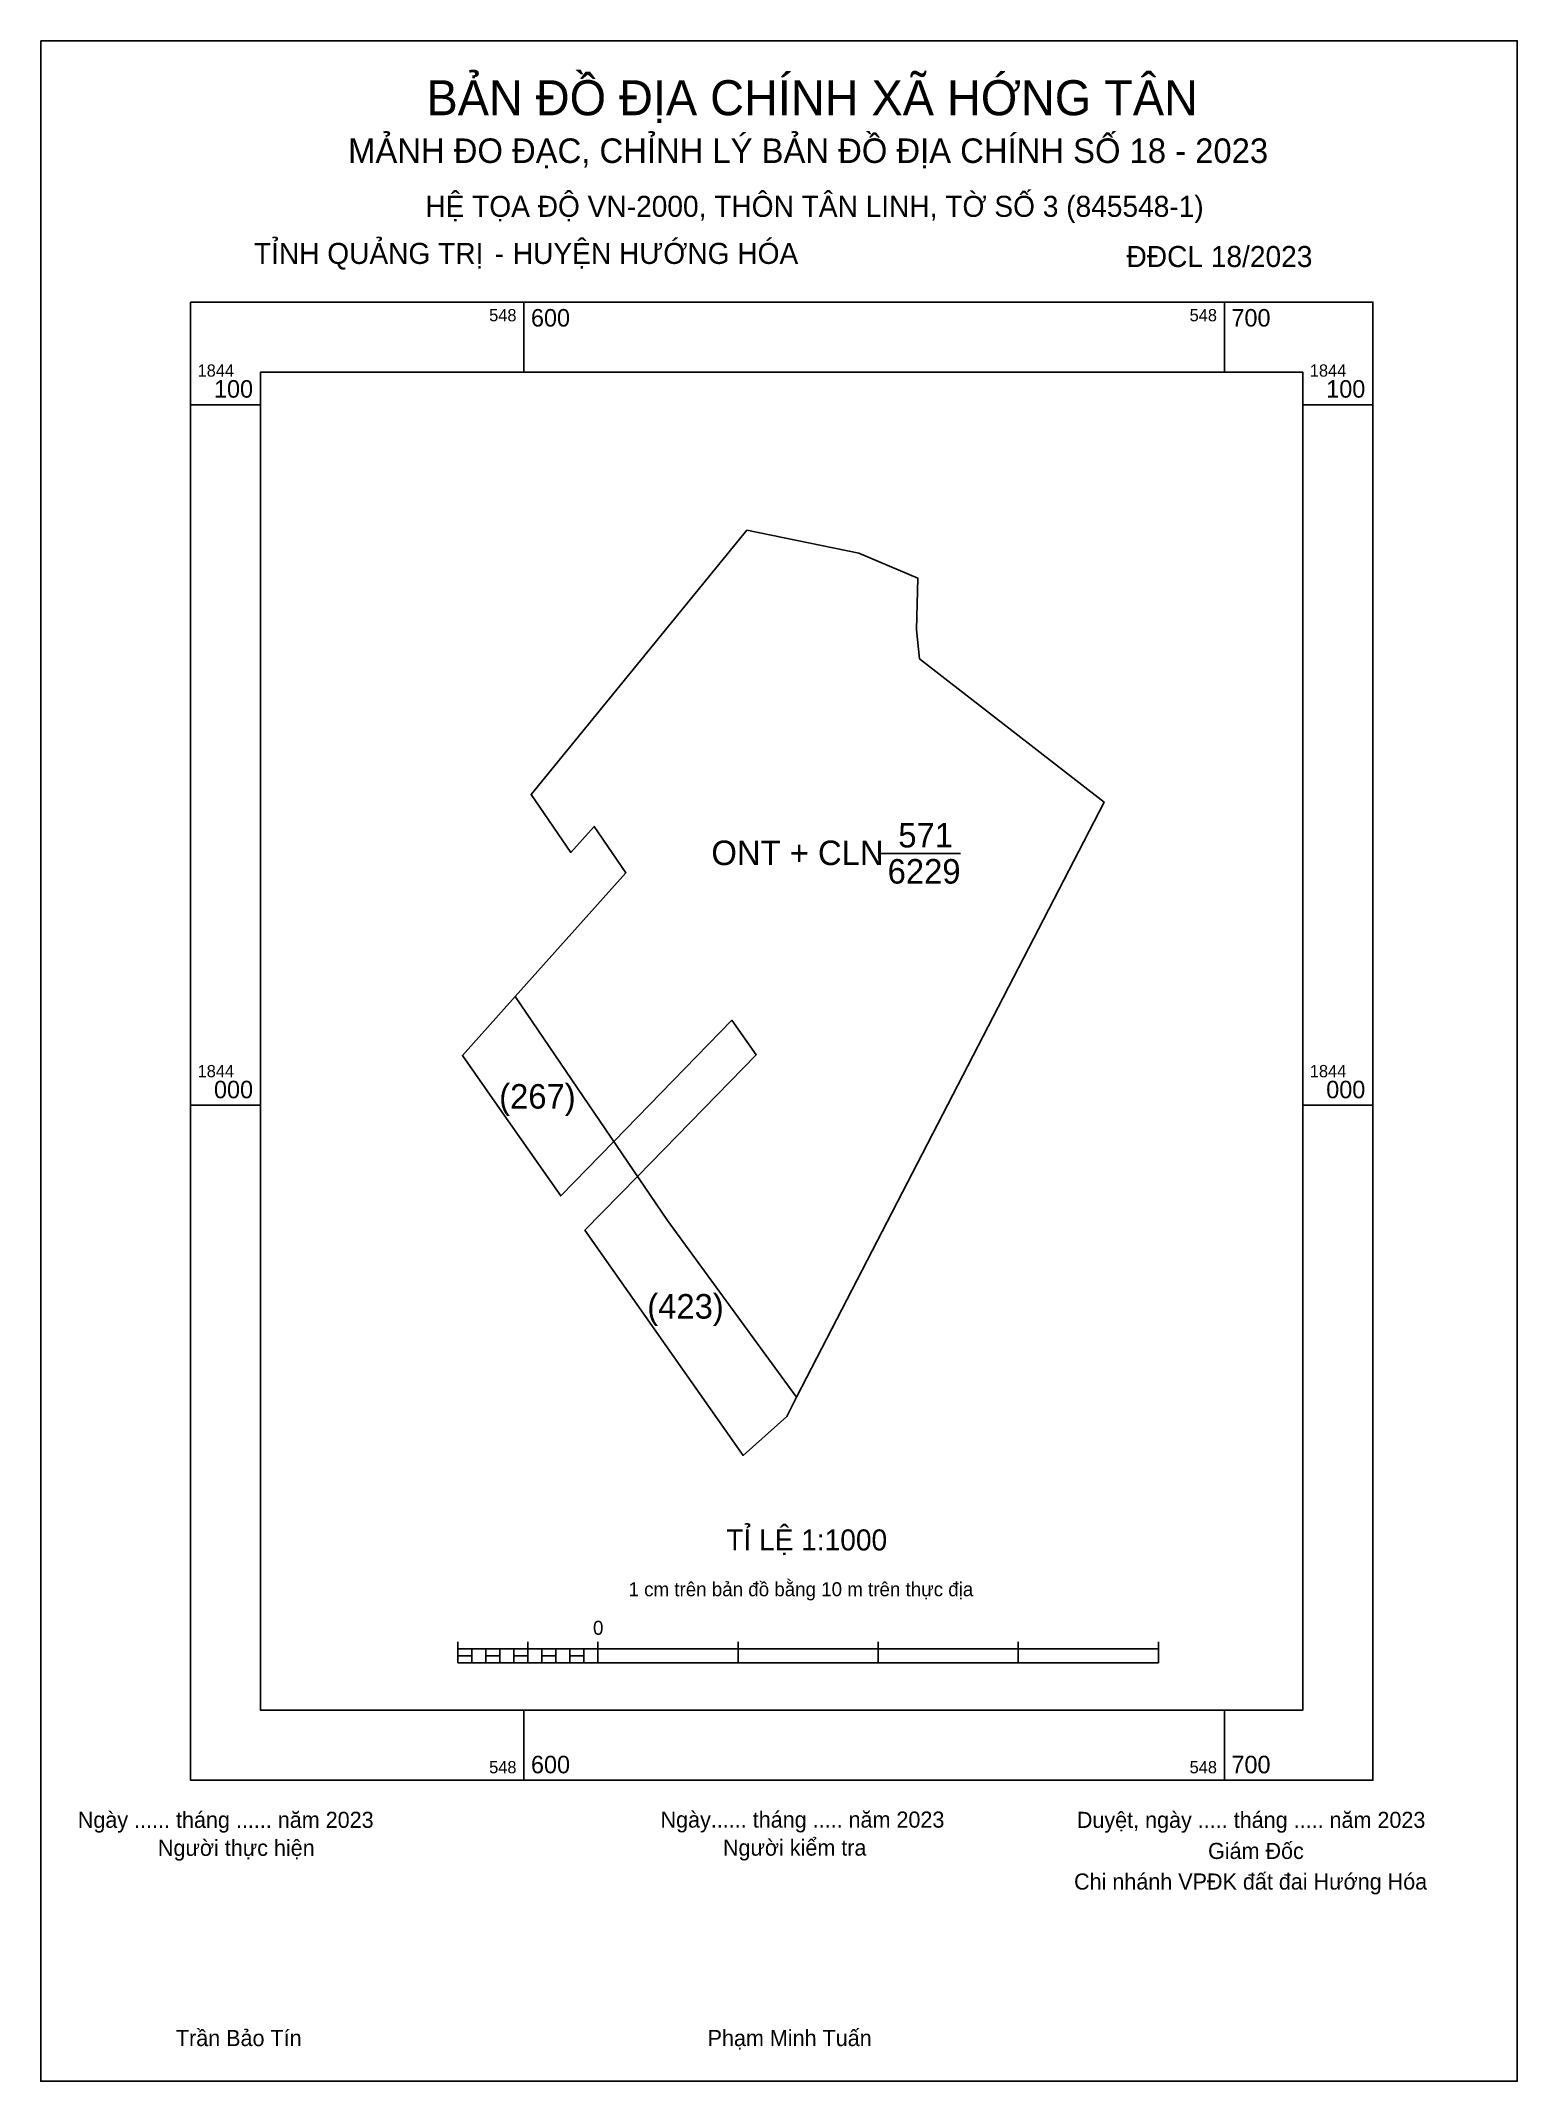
# Model space of a CAD drawing. Extents: x 548531 to 548742, y 1843861 to 1844152.
import ezdxf

# ---------------------------------------------------------------- set-up
doc = ezdxf.new("R2010")
doc.units = 0
for name, color, linetype in [('Level 1', 7, 'Continuous'), ('Level 10', 7, 'Continuous'), ('Level 13', 7, 'Continuous'), ('Level 2', 7, 'Continuous'), ('Level 50', 7, 'Continuous'), ('Level 6', 7, 'Continuous'), ('Level 62', 7, 'Continuous'), ('Level 63', 7, 'Continuous'), ('Level 9', 7, 'Continuous')]:
    doc.layers.add(name, color=color, linetype=linetype)

msp = doc.modelspace()

# ---------------------------------------------------------------- linework, layer by layer
at = {"layer": 'Level 1'}
for p, q in [((548531.03, 1844151.94), (548531.03, 1844151.94)), ((548741.79, 1843860.7), (548741.79, 1843860.7))]:
    msp.add_line(p, q, dxfattribs=at)
at = {"layer": 'Level 10'}
msp.add_lwpolyline([(548631.81, 1844082.11), (548647.79, 1844078.81), (548656.25, 1844075.23), (548656.05, 1844067.85), (548656.47, 1844063.71), (548682.81, 1844043.28), (548638.9, 1843958.33), (548637.52, 1843955.6), (548631.29, 1843950.01), (548608.7, 1843982.15), (548616.21, 1843989.84), (548633.15, 1844007.2), (548629.67, 1844012.13), (548612.82, 1843994.83), (548605.25, 1843987.06), (548596.2, 1844000), (548591.22, 1844007.12), (548598.73, 1844015.52), (548614.56, 1844033.19), (548610.01, 1844039.81), (548606.67, 1844036.09), (548601.02, 1844044.38)], close=True, dxfattribs=at)
at = {"layer": 'Level 13'}
msp.add_lwpolyline([(548650.88, 1844035.92), (548662.31, 1844035.92)], dxfattribs=at)
at = {"layer": 'Level 2'}
msp.add_lwpolyline([(548531.03, 1844151.94), (548741.79, 1844151.94), (548741.79, 1843860.7), (548531.03, 1843860.7)], close=True, dxfattribs=at)
at = {"layer": 'Level 50'}
msp.add_lwpolyline([(548598.73, 1844015.52), (548620.49, 1843983.56), (548638.9, 1843958.33)], dxfattribs=at)
at = {"layer": 'Level 62'}
msp.add_lwpolyline([(548562.41, 1844104.65), (548711.19, 1844104.65), (548711.19, 1843913.65), (548562.41, 1843913.65)], close=True, dxfattribs=at)
at = {"layer": 'Level 63'}
for p, q in [((548531.03, 1844146.94), (548531.03, 1844151.94)), ((548531.03, 1844151.94), (548536.03, 1844151.94)), ((548531.03, 1844146.94), (548531.03, 1844151.94)), ((548531.03, 1844151.94), (548536.03, 1844151.94)), ((548736.79, 1844151.94), (548741.79, 1844151.94)), ((548736.79, 1844151.94), (548741.79, 1844151.94)), ((548741.79, 1844151.94), (548741.79, 1844146.94)), ((548741.79, 1844151.94), (548741.79, 1844146.94)), ((548531.03, 1844146.94), (548531.03, 1844146.94)), ((548531.03, 1844146.94), (548531.03, 1844146.94)), ((548600, 1844114.65), (548600, 1844104.65)), ((548700, 1844114.65), (548700, 1844104.65)), ((548552.41, 1844100), (548562.41, 1844100)), ((548711.19, 1844100), (548721.19, 1844100)), ((548552.41, 1844000), (548562.41, 1844000)), ((548711.19, 1844000), (548721.19, 1844000)), ((548590.57, 1843923.42), (548590.57, 1843920.42)), ((548590.57, 1843922.42), (548690.57, 1843922.42)), ((548592.57, 1843922.42), (548592.57, 1843920.42)), ((548594.57, 1843922.42), (548594.57, 1843920.42)), ((548596.57, 1843922.42), (548596.57, 1843920.42)), ((548598.57, 1843922.42), (548598.57, 1843920.42)), ((548600.57, 1843923.42), (548600.57, 1843920.42)), ((548600.57, 1843922.42), (548600.57, 1843920.42)), ((548602.57, 1843922.42), (548602.57, 1843920.42)), ((548604.57, 1843922.42), (548604.57, 1843920.42)), ((548606.57, 1843922.42), (548606.57, 1843920.42)), ((548608.57, 1843922.42), (548608.57, 1843920.42)), ((548610.57, 1843923.42), (548610.57, 1843920.42)), ((548610.57, 1843922.42), (548610.57, 1843920.42)), ((548630.57, 1843923.42), (548630.57, 1843920.42)), ((548650.57, 1843923.42), (548650.57, 1843920.42)), ((548670.57, 1843923.42), (548670.57, 1843920.42)), ((548690.57, 1843923.42), (548690.57, 1843920.42)), ((548590.57, 1843920.42), (548690.57, 1843920.42)), ((548600, 1843913.65), (548600, 1843903.65)), ((548700, 1843913.65), (548700, 1843903.65)), ((548531.03, 1843860.7), (548531.03, 1843865.7)), ((548531.03, 1843860.7), (548531.03, 1843865.7)), ((548741.79, 1843865.7), (548741.79, 1843860.7)), ((548741.79, 1843865.7), (548741.79, 1843860.7)), ((548536.03, 1843860.7), (548531.03, 1843860.7)), ((548536.03, 1843860.7), (548531.03, 1843860.7)), ((548741.79, 1843860.7), (548736.79, 1843860.7)), ((548741.79, 1843860.7), (548736.79, 1843860.7))]:
    msp.add_line(p, q, dxfattribs=at)
for points in [[(548552.41, 1844114.65), (548552.41, 1843903.65), (548721.19, 1843903.65), (548721.19, 1844114.65)], [(548590.57, 1843921.42), (548592.57, 1843921.42), (548592.57, 1843920.42), (548590.57, 1843920.42)], [(548590.57, 1843921.42), (548592.57, 1843921.42), (548592.57, 1843920.42), (548590.57, 1843920.42)], [(548594.57, 1843921.42), (548596.57, 1843921.42), (548596.57, 1843920.42), (548594.57, 1843920.42)], [(548598.57, 1843921.42), (548600.57, 1843921.42), (548600.57, 1843920.42), (548598.57, 1843920.42)], [(548602.57, 1843921.42), (548604.57, 1843921.42), (548604.57, 1843920.42), (548602.57, 1843920.42)], [(548606.57, 1843921.42), (548608.57, 1843921.42), (548608.57, 1843920.42), (548606.57, 1843920.42)]]:
    msp.add_lwpolyline(points, close=True, dxfattribs=at)

# ---------------------------------------------------------------- texts
at = {"layer": 'Level 13'}
for s, p in [('571', (548653.44, 1844036.8)), ('ONT + CLN', (548626.76, 1844034.28)), ('6229', (548651.92, 1844031.64))]:
    msp.add_text(s, height=3.5, dxfattribs=at).set_placement(p)
at = {"layer": 'Level 6'}
for s, p in [('HỆ TỌA ÐỘ VN-2000, THÔN TÂN LINH, TỜ SỐ 3 (845548-1)', (548585.92, 1844126.81)), ('TỈ LỆ 1:1000', (548628.88, 1843936.46))]:
    msp.add_text(s, height=3, dxfattribs=at).set_placement(p)
at = {"layer": 'Level 63'}
for s, height, p in [('BẢN ĐỒ ĐỊA CHÍNH XÃ HỚNG TÂN', 5, (548586.09, 1844141.31)), ('MẢNH ĐO ĐẠC, CHỈNH LÝ BẢN ĐỒ ÐỊA CHÍNH SỐ 18 - 2023', 3.5, (548574.9, 1844134.5)), ('TỈNH QUẢNG TRỊ', 3, (548561.45, 1844120.09)), (' HUYỆN HƯỚNG HÓA', 3, (548597.3, 1844120.09)), ('ĐĐCL 18/2023', 3, (548686.02, 1844119.65)), ('-', 3, (548595.82, 1844120.09)), ('548', 1.75, (548595.03, 1844111.9)), ('600', 2.5, (548601, 1844111.15)), ('548', 1.75, (548695.03, 1844111.9)), ('700', 2.5, (548701, 1844111.15)), ('1844', 1.75, (548553.41, 1844104)), ('1844', 1.75, (548712.19, 1844104)), ('100', 2.5, (548555.75, 1844101)), ('100', 2.5, (548714.53, 1844101)), ('1844', 1.75, (548553.41, 1844004)), ('000', 2.5, (548555.75, 1844001)), ('1844', 1.75, (548712.19, 1844004)), ('000', 2.5, (548714.53, 1844001)), ('D', 0.01, (548660.42, 1844000)), ('D', 0.01, (548660.42, 1844000)), ('1 cm trên bản đồ bằng 10 m trên thực địa', 2, (548614.93, 1843929.92)), ('0', 2, (548609.86, 1843924.42)), ('600', 2.5, (548601, 1843904.65)), ('700', 2.5, (548701, 1843904.65)), ('548', 1.75, (548595.03, 1843904.65)), ('548', 1.75, (548695.03, 1843904.65)), ('Ngày ...... tháng ...... năm 2023', 2.3, (548536.31, 1843896.86)), ('Ngày...... tháng ..... năm 2023', 2.3, (548619.5, 1843896.89)), ('Duyệt, ngày ..... tháng ..... năm 2023', 2.3, (548678.93, 1843896.85)), ('Người kiểm tra', 2.3, (548628.41, 1843892.89)), ('Người thực hiện', 2.3, (548547.75, 1843892.86)), ('Giám Đốc', 2.3, (548697.66, 1843892.42)), ('Chi nhánh VPĐK đất đai Hướng Hóa', 2.3, (548678.53, 1843888.05)), ('Trần Bảo Tín', 2.3, (548550.31, 1843865.71)), ('Phạm Minh Tuấn', 2.3, (548626.22, 1843865.71))]:
    msp.add_text(s, height=height, dxfattribs=at).set_placement(p)
at = {"layer": 'Level 9'}
for s, p in [('(267)', (548596.46, 1843999.52)), ('(423)', (548617.6, 1843969.55))]:
    msp.add_text(s, height=3.5, dxfattribs=at).set_placement(p)

doc.saveas('drawing.dxf')
